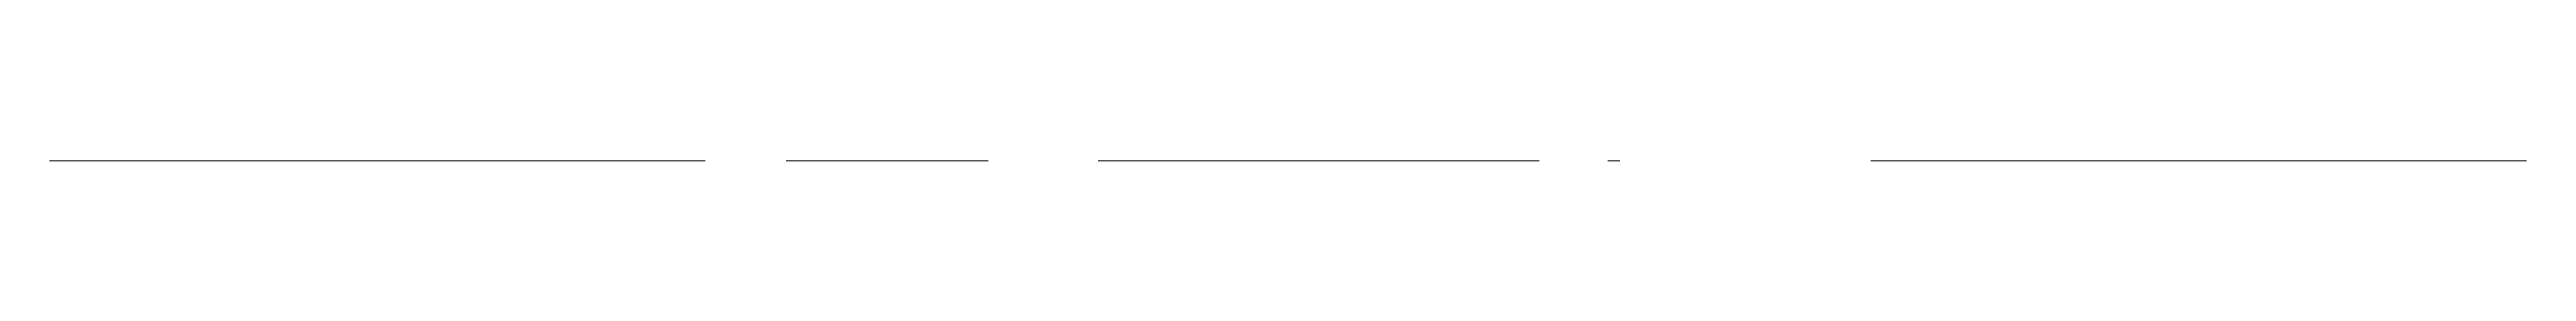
# Model space of a CAD drawing. Header units: inches. Extents: x -508 to -272, y -4 to 4.
import ezdxf

# ---------------------------------------------------------------- set-up
doc = ezdxf.new("R2010")
doc.units = ezdxf.units.IN
doc.header["$MEASUREMENT"] = 0
doc.linetypes.add('HIDDEN2', pattern=[0.1875, 0.125, -0.0625])
doc.styles.get("Standard").update_dxf_attribs({"font": 'MAIAN.TTF'})
doc.dimstyles.new('STANDARD$0', dxfattribs={"dimtxt": 0.5, "dimasz": 0.18, "dimexe": 0.18, "dimexo": 0.18, "dimgap": 0.09, "dimtad": 0, "dimdec": 6, "dimzin": 0, "dimdsep": 46, "dimlunit": 5, "dimtxsty": 'Standard', "dimcen": 0.09, "dimclrd": 1, "dimclre": 1, "dimclrt": 1, "dimadec": 0, "dimazin": 0, "dimtfac": 1, "dimtdec": 6, "dimtofl": 0, "dimtmove": 0, "dimatfit": 3, "dimfxl": 0, "dimtolj": 1, "dimtzin": 0, "dimarcsym": 0})

# ---------------------------------------------------------------- blocks, each defined once
blk = doc.blocks.new('A$C5E8210EB')
at = {"color": 155, "linetype": 'ByBlock', "lineweight": 0}
for p, q in [((6.5, 0.89), (0, 0.89)), ((0.05, 0.05), (0.05, 0.84)), ((0.05, 0.84), (0.72, 0.84)), ((0.05, 0.05), (0.72, 0.05)), ((0.72, 0.05), (0.72, 0.84)), ((0.77, 0.84), (5.73, 0.84)), ((0.77, 0.05), (5.73, 0.05)), ((5.78, 0.05), (5.78, 0.84)), ((6.45, 0.84), (5.78, 0.84)), ((6.45, 0.05), (5.78, 0.05)), ((6.45, 0.05), (6.45, 0.84)), ((0, 0), (6.5, 0))]:
    blk.add_line(p, q, dxfattribs=at)
at = {"color": 155, "lineweight": 9}
for p, q in [((0, 0.89), (0, 0)), ((0.77, 0.05), (0.77, 0.84)), ((5.73, 0.05), (5.73, 0.84)), ((6.5, 0.89), (6.5, 0))]:
    blk.add_line(p, q, dxfattribs=at)
at = {"color": 155, "linetype": 'ByBlock', "lineweight": 0}
for points in [[(0.71, 0.06), (0.06, 0.06), (0.06, 0.83), (0.71, 0.83)], [(0.06, 0.06), (0.71, 0.06), (0.71, 0.83), (0.06, 0.83)], [(5.79, 0.06), (6.44, 0.06), (6.44, 0.83), (5.79, 0.83)], [(6.44, 0.06), (5.79, 0.06), (5.79, 0.83), (6.44, 0.83)]]:
    blk.add_lwpolyline(points, close=True, dxfattribs=at)
blk = doc.blocks.new('A$C15A655D4')
at = {"lineweight": 9}
h = blk.add_hatch(color=177, dxfattribs=at)
h.set_gradient(color1=(89, 166, 91), one_color=1, tint=1, name='SPHERICAL')
h.paths.add_polyline_path([(0.83, 0.78, -1), (0.83, 0.53, -1)])
h.paths.add_polyline_path([(0.73, 0.58), (0.73, 0.74), (0.97, 0.74), (0.97, 0.58)], flags=9)
h = blk.add_hatch(color=177, dxfattribs=at)
h.set_gradient(color1=(89, 166, 91), one_color=1, tint=1, name='SPHERICAL')
h.paths.add_polyline_path([(3.4, 0.78, 1), (3.4, 0.53, 1)])
h.paths.add_polyline_path([(3.51, 0.58), (3.51, 0.74), (3.27, 0.74), (3.27, 0.58)], flags=9)
at = {"color": 177, "lineweight": 9}
for p, q in [((0.83, 0.87), (0.83, 0.78)), ((0.83, 0.45), (0.83, 0.53)), ((0.96, 0.66), (3.27, 0.66)), ((3.4, 0.87), (3.4, 0.78)), ((3.4, 0.45), (3.4, 0.53))]:
    blk.add_line(p, q, dxfattribs=at)
for centre in [(0.83, 0.66), (3.4, 0.66)]:
    blk.add_circle(centre, 0.124, dxfattribs=at)
for centre, start, end in [((-0.41, 4.03), 276.8836, 291.4435), ((-0.41, -2.71), 68.5565, 83.1164), ((4.64, 4.03), 248.5565, 263.1164), ((4.64, -2.71), 96.8836, 111.4435)]:
    blk.add_arc(centre, 3.4, start, end, dxfattribs=at)
at = {"color": 252, "lineweight": 13, "insert": (1.36, 0.44), "char_height": 0.3, "width": 95.309, "attachment_point": 1}
blk.add_mtext('GRAIN', dxfattribs=at)
blk = doc.blocks.new('*D3')
at = {"color": 157, "lineweight": -2, "transparency": 16777216}
for p, q in [((1323.76, 584.64), (1346.87, 584.64)), ((1346.69, 584.12), (1346.69, 548.16)), ((1344.51, 547.64), (1346.87, 547.64))]:
    blk.add_line(p, q, dxfattribs=at)
at = {"color": 157, "lineweight": 9, "transparency": 16777216}
for points in [[(1346.61, 584.12), (1346.78, 584.12), (1346.69, 584.64)], [(1346.61, 548.16), (1346.78, 548.16), (1346.69, 547.64)]]:
    blk.add_solid(points, dxfattribs=at)
at = {"layer": 'Defpoints', "color": 0, "lineweight": 9, "transparency": 16777216}
for p in [(1323.58, 584.64), (1344.33, 547.64), (1346.69, 547.64)]:
    blk.add_point(p, dxfattribs=at)
at = {"color": 157, "lineweight": 9, "transparency": 16777216, "insert": (1347.84, 566.14), "char_height": 1, "attachment_point": 5, "rotation": 90}
blk.add_mtext('\\A1;37" [940mm]', dxfattribs=at)
blk = doc.blocks.new('A$C3ADB7AE7')
at = {"color": 7, "lineweight": 9}
for p, q in [((7.000185, 50.52114), (7.000185, 19.2499952)), ((7.250185, 50.52114), (7.250185, 19.2499952)), ((9.000185, 49.52114), (7.2930782, 51.2282468)), ((11.9493633, 51.52114), (8.000185, 51.52114)), ((11.9493633, 51.27114), (8.000185, 51.27114)), ((8.687685, 49.83364), (8.687685, 20.6874952)), ((11.9493633, 49.83364), (8.687685, 49.83364)), ((44.0510067, 51.52114), (48.000185, 51.52114)), ((44.0510067, 51.27114), (48.000185, 51.27114)), ((44.0510067, 49.83364), (47.312685, 49.83364)), ((47.000185, 49.52114), (48.7072918, 51.2282468)), ((47.312685, 49.83364), (47.312685, 20.6874952)), ((48.750185, 50.52114), (48.750185, 19.2499952)), ((49.000185, 50.52114), (49.000185, 19.2499952)), ((9.000185, 49.52114), (9.000185, 20.9999952)), ((11.9493633, 49.52114), (9.000185, 49.52114)), ((44.0510067, 49.52114), (47.000185, 49.52114)), ((47.000185, 49.52114), (47.000185, 20.9999952)), ((9.000185, 20.9999952), (7.0734083, 19.0732185)), ((28.000185, 19.2499952), (7.250185, 19.2499952)), ((28.000185, 18.9999952), (7.250185, 18.9999952)), ((28.000185, 20.6874952), (8.687685, 20.6874952)), ((28.000185, 20.9999952), (9.000185, 20.9999952)), ((28.000185, 20.9999952), (47.000185, 20.9999952)), ((28.000185, 20.6874952), (47.312685, 20.6874952)), ((28.000185, 19.2499952), (48.750185, 19.2499952)), ((28.000185, 18.9999952), (48.750185, 18.9999952)), ((47.000185, 20.9999952), (48.9269617, 19.0732185))]:
    blk.add_line(p, q, dxfattribs=at)
at = {"color": 155, "lineweight": 9}
for p, q in [((9.750185, 48.77114), (9.000185, 49.52114)), ((9.750185, 48.77114), (9.750185, 21.7499952)), ((11.9493633, 48.77114), (9.750185, 48.77114)), ((44.0510067, 48.77114), (46.250185, 48.77114)), ((46.250185, 48.77114), (47.000185, 49.52114)), ((46.250185, 48.77114), (46.250185, 21.7499952)), ((17.4396938, 37.3921916), (25.4467278, 45.3992256)), ((18.0841528, 34.7583353), (29.3536672, 46.0278496)), ((19.9839347, 29.309412), (35.9232542, 45.2487315)), ((20.9157442, 32.445586), (32.1852585, 43.7151003)), ((22.7565229, 30.3032193), (34.0260372, 41.5727336)), ((25.0121414, 27.243681), (36.2816558, 38.5131953)), ((30.0339664, 28.5582928), (38.3702336, 36.8945601)), ((9.000185, 20.9999952), (9.750185, 21.7499952)), ((28.000185, 21.7499952), (9.750185, 21.7499952)), ((28.000185, 21.7499952), (46.250185, 21.7499952)), ((47.000185, 20.9999952), (46.250185, 21.7499952))]:
    blk.add_line(p, q, dxfattribs=at)
at = {"color": 7, "lineweight": 9}
for centre, radius, start, end in [((28.000185, 27.9999952), 28, 90, 121.182681685), ((28.000185, 27.9999952), 27.75, 90, 121.182681685), ((28.000185, 27.9999952), 26.3125, 90, 121.182681685), ((28.000185, 27.9999952), 28, 58.817318315, 90), ((28.000185, 27.9999952), 27.75, 58.817318315, 90), ((28.000185, 27.9999952), 26.3125, 58.817318315, 90), ((11.9493633, 54.52114), 3, 270, 301.182681685), ((28.000185, 27.9999952), 26, 90, 121.182681685), ((28.000185, 27.9999952), 26, 58.817318315, 90), ((44.0510067, 54.52114), 3, 238.817318315, 270), ((8.000185, 50.52114), 1, 90, 180), ((8.000185, 50.52114), 0.75, 90, 180), ((11.9493633, 54.52114), 3.25, 270, 301.182681685), ((11.9493633, 54.52114), 4.6875, 270, 301.182681685), ((11.9493633, 54.52114), 5, 270, 301.182681685), ((44.0510067, 54.52114), 5, 238.817318315, 270), ((44.0510067, 54.52114), 4.6875, 238.817318315, 270), ((44.0510067, 54.52114), 3.25, 238.817318315, 270), ((48.000185, 50.52114), 1, 0, 90), ((48.000185, 50.52114), 0.75, 0, 90), ((7.250185, 19.2499952), 0.25, 180, 270), ((48.750185, 19.2499952), 0.25, 270, 0)]:
    blk.add_arc(centre, radius, start, end, dxfattribs=at)
at = {"color": 155, "lineweight": 9}
for centre, radius, start, end in [((28.000185, 27.9999952), 25.25, 90, 121.182681685), ((28.000185, 27.9999952), 25.25, 58.817318315, 90), ((11.9493633, 54.52114), 5.75, 270, 301.182681685), ((44.0510067, 54.52114), 5.75, 238.817318315, 270)]:
    blk.add_arc(centre, radius, start, end, dxfattribs=at)
at = {"color": 7, "lineweight": 9}
dim = blk.add_linear_dim(base=(51.1175226, 18.9999952), p1=(28.000185, 55.9999952), p2=(48.750185, 18.9999952), angle=90, dimstyle='STANDARD$0', override={"dimtxt": 1, "dimasz": 0.52, "dimgap": 0.5, "dimtad": 2, "dimpost": '"', "dimclrd": 157, "dimclre": 157, "dimclrt": 157, "dimtmove": 2, "dimfxl": 1.25, "dimfrac": 2}, dxfattribs=at)
dim.commit()
dim.dimension.update_dxf_attribs({"geometry": '*D3', "text_midpoint": (52.2674876, 37.4999952), "insert": (-1295.5748612, -528.6445914)})

msp = doc.modelspace()

# ---------------------------------------------------------------- hatches: boundary and pattern name
at = {"lineweight": 9, "extrusion": (0, -1, 0)}
h = msp.add_hatch(dxfattribs=at)
h.set_pattern_fill('ANSI31', color=119, scale=2)
h.set_pattern_definition([(45, (-818.03914, 40.84824), (-0.1767767, 0.1767767), [])])
h.paths.add_polyline_path([(-437.15, 161.51), (-437.9, 161.51), (-437.9, 159.51), (-437.15, 159.51)])
h = msp.add_hatch(dxfattribs=at)
h.set_pattern_fill('ANSI31', color=119, scale=2)
h.set_pattern_definition([(45, (-816.16414, 40.84824), (-0.1767767, 0.1767767), [])])
h.paths.add_polyline_path([(-435.28, 161.51), (-436.03, 161.51), (-436.03, 159.51), (-435.28, 159.51)])
h = msp.add_hatch(dxfattribs=at)
h.set_pattern_fill('ANSI31', color=119, scale=2)
h.set_pattern_definition([(45, (-830.00863, 40.84824), (-0.1767767, 0.1767767), [])])
h.paths.add_polyline_path([(-418.9, 161.51), (-418.9, 159.51), (-419.65, 159.51), (-419.65, 161.51)])

# ---------------------------------------------------------------- linework, layer by layer
at = {"color": 7, "lineweight": 9, "extrusion": (0, -1, 0)}
for p, q in [((-508.28, 0, 161.2), (-508.28, 0, 161.45)), ((-508.21, 0, 201.83), (-508.21, 0, 217.8)), ((-508.21, 0, 161.51), (-477.06, 0, 161.51)), ((-508.21, 0, 161.13), (-477.06, 0, 161.13)), ((-508.21, 0, 192.2), (-508.21, 0, 192.45)), ((-477.06, 0, 217.83), (-508.18, 0, 217.83)), ((-477.06, 0, 192.13), (-508.15, 0, 192.13)), ((-477.06, 0, 192.51), (-508.15, 0, 192.51)), ((-508.06, 0, 201.83), (-508.06, 0, 217.83)), ((-508.06, 0, 193.45), (-508.06, 0, 192.51)), ((-508.06, 0, 192.13), (-508.06, 0, 161.51)), ((-508.06, 0, 161.13), (-508.06, 0, 155.57)), ((-477.06, 0, 193.51), (-508, 0, 193.51)), ((-506.87, 0, 155.51), (-508, 0, 155.51)), ((-504.76, 0, 200.71), (-506.93, 0, 200.71)), ((-504.76, 0, 200.55), (-506.93, 0, 200.55)), ((-506.06, 0, 159.26), (-506.81, 0, 155.57)), ((-506.18, 0, 200.71), (-506.18, 0, 200.71)), ((-506.06, 0, 192.13), (-506.06, 0, 161.51)), ((-506.06, 0, 159.51), (-477.06, 0, 159.51)), ((-506.06, 0, 159.51), (-506.06, 0, 159.26)), ((-506.06, 0, 159.51), (-506.06, 0, 161.13)), ((-477.12, 0, 192.01), (-505.93, 0, 192.01)), ((-505.93, 0, 192.01), (-505.93, 0, 181.97)), ((-505.93, 0, 181.84), (-505.93, 0, 171.8)), ((-505.93, 0, 171.68), (-505.93, 0, 161.63)), ((-505.93, 0, 161.63), (-477.12, 0, 161.63)), ((-505.93, 0, 171.68), (-477.12, 0, 171.68)), ((-505.93, 0, 171.8), (-477.12, 0, 171.8)), ((-505.93, 0, 181.84), (-477.12, 0, 181.84)), ((-505.93, 0, 181.97), (-477.12, 0, 181.97)), ((-505.62, 0, 192.01), (-505.62, 0, 181.97)), ((-505.62, 0, 181.84), (-505.62, 0, 171.8)), ((-505.62, 0, 171.68), (-505.62, 0, 161.63)), ((-497.9, 0, 192.01), (-497.9, 0, 181.97)), ((-497.9, 0, 181.84), (-497.9, 0, 171.8)), ((-497.9, 0, 171.68), (-497.9, 0, 161.63)), ((-495.78, 0, 192.01), (-495.78, 0, 181.97)), ((-495.78, 0, 181.84), (-495.78, 0, 171.8)), ((-495.78, 0, 171.68), (-495.78, 0, 161.63)), ((-487.28, 0, 192.01), (-487.28, 0, 181.97)), ((-487.28, 0, 181.84), (-487.28, 0, 171.8)), ((-487.28, 0, 171.68), (-487.28, 0, 161.63)), ((-485.15, 0, 192.01), (-485.15, 0, 181.97)), ((-485.15, 0, 181.84), (-485.15, 0, 171.8)), ((-485.15, 0, 171.68), (-485.15, 0, 161.63)), ((-483.24, 0, 153.04), (-470.72, 0, 153.04)), ((-478.3, 0, 200.71), (-477.06, 0, 200.71)), ((-478.3, 0, 200.55), (-477.06, 0, 200.55)), ((-477.43, 0, 192.01), (-477.43, 0, 181.97)), ((-477.43, 0, 181.84), (-477.43, 0, 171.8)), ((-477.43, 0, 171.68), (-477.43, 0, 161.63)), ((-477.12, 0, 192.01), (-477.12, 0, 181.97)), ((-477.12, 0, 181.84), (-477.12, 0, 171.8)), ((-477.12, 0, 171.68), (-477.12, 0, 161.63)), ((-477.06, 0, 217.83), (-445.93, 0, 217.83)), ((-475.82, 0, 200.71), (-477.06, 0, 200.71)), ((-475.82, 0, 200.55), (-477.06, 0, 200.55)), ((-477.06, 0, 193.51), (-446.12, 0, 193.51)), ((-477.06, 0, 192.13), (-445.96, 0, 192.13)), ((-477.06, 0, 192.51), (-445.96, 0, 192.51)), ((-445.9, 0, 161.51), (-477.06, 0, 161.51)), ((-448.06, 0, 159.51), (-477.06, 0, 159.51)), ((-445.9, 0, 161.13), (-477.06, 0, 161.13)), ((-477, 0, 192.01), (-448.18, 0, 192.01)), ((-448.18, 0, 161.63), (-477, 0, 161.63)), ((-477, 0, 192.01), (-477, 0, 181.97)), ((-477, 0, 181.84), (-477, 0, 171.8)), ((-477, 0, 171.68), (-477, 0, 161.63)), ((-448.18, 0, 171.68), (-477, 0, 171.68)), ((-448.18, 0, 171.8), (-477, 0, 171.8)), ((-448.18, 0, 181.84), (-477, 0, 181.84)), ((-448.18, 0, 181.97), (-477, 0, 181.97)), ((-476.68, 0, 192.01), (-476.68, 0, 181.97)), ((-476.68, 0, 181.84), (-476.68, 0, 171.8)), ((-476.68, 0, 171.68), (-476.68, 0, 161.63)), ((-468.96, 0, 192.01), (-468.96, 0, 181.97)), ((-468.96, 0, 181.84), (-468.96, 0, 171.8)), ((-468.96, 0, 171.68), (-468.96, 0, 161.63)), ((-466.84, 0, 192.01), (-466.84, 0, 181.97)), ((-466.84, 0, 181.84), (-466.84, 0, 171.8)), ((-466.84, 0, 171.68), (-466.84, 0, 161.63)), ((-458.34, 0, 192.01), (-458.34, 0, 181.97)), ((-458.34, 0, 181.84), (-458.34, 0, 171.8)), ((-458.34, 0, 171.68), (-458.34, 0, 161.63)), ((-456.21, 0, 192.01), (-456.21, 0, 181.97)), ((-456.21, 0, 181.84), (-456.21, 0, 171.8)), ((-456.21, 0, 171.68), (-456.21, 0, 161.63)), ((-449.36, 0, 200.71), (-447.18, 0, 200.71)), ((-449.36, 0, 200.55), (-447.18, 0, 200.55)), ((-448.5, 0, 192.01), (-448.5, 0, 181.97)), ((-448.5, 0, 181.84), (-448.5, 0, 171.8)), ((-448.5, 0, 171.68), (-448.5, 0, 161.63)), ((-448.18, 0, 192.01), (-448.18, 0, 181.97)), ((-448.18, 0, 181.84), (-448.18, 0, 171.8)), ((-448.18, 0, 171.68), (-448.18, 0, 161.63)), ((-448.06, 0, 192.13), (-448.06, 0, 161.51)), ((-448.06, 0, 159.51), (-448.06, 0, 159.26)), ((-448.06, 0, 159.26), (-447.31, 0, 155.57)), ((-448.06, 0, 159.51), (-448.06, 0, 161.13)), ((-447.93, 0, 200.71), (-447.93, 0, 200.71)), ((-447.25, 0, 155.51), (-446.12, 0, 155.51)), ((-446.06, 0, 201.83), (-446.06, 0, 217.83)), ((-446.06, 0, 193.45), (-446.06, 0, 192.51)), ((-446.06, 0, 192.13), (-446.06, 0, 161.51)), ((-446.06, 0, 161.13), (-446.06, 0, 155.57)), ((-445.9, 0, 201.83), (-445.9, 0, 217.8)), ((-445.9, 0, 192.2), (-445.9, 0, 192.45)), ((-445.84, 0, 161.2), (-445.84, 0, 161.45)), ((-438.12, 0, 161.2), (-438.12, 0, 161.45)), ((-438.06, 0, 161.51), (-418.9, 0, 161.51)), ((-438.06, 0, 161.13), (-418.9, 0, 161.13)), ((-438.06, 0, 192.2), (-438.06, 0, 192.45)), ((-418.9, 0, 192.13), (-438, 0, 192.13)), ((-418.9, 0, 192.51), (-438, 0, 192.51)), ((-437.9, 0, 192.01), (-437.9, 0, 181.97)), ((-437.9, 0, 192.01), (-436.03, 0, 192.01)), ((-437.9, 0, 161.13), (-437.9, 0, 159.51)), ((-437.9, 0, 159.51), (-436.03, 0, 159.51)), ((-436.03, 0, 181.97), (-437.9, 0, 181.97)), ((-437.9, 0, 193.45), (-437.9, 0, 192.51)), ((-437.9, 0, 181.84), (-437.9, 0, 171.8)), ((-437.9, 0, 181.84), (-436.03, 0, 181.84)), ((-436.03, 0, 171.8), (-437.9, 0, 171.8)), ((-437.9, 0, 171.68), (-437.9, 0, 161.63)), ((-437.9, 0, 171.68), (-436.03, 0, 171.68)), ((-436.03, 0, 161.63), (-437.9, 0, 161.63)), ((-418.9, 0, 193.51), (-437.84, 0, 193.51)), ((-437.59, 0, 192.01), (-437.59, 0, 181.97)), ((-437.59, 0, 181.84), (-437.59, 0, 171.8)), ((-437.59, 0, 171.68), (-437.59, 0, 161.63)), ((-437.32, 0, 192.01), (-437.32, 0, 181.97)), ((-437.32, 0, 181.84), (-437.32, 0, 171.8)), ((-437.32, 0, 171.68), (-437.32, 0, 161.63)), ((-437.02, 0, 192.01), (-437.02, 0, 181.97)), ((-437.02, 0, 181.84), (-437.02, 0, 171.8)), ((-437.02, 0, 171.68), (-437.02, 0, 161.63)), ((-436.25, 0, 161.2), (-436.25, 0, 161.45)), ((-436.18, 0, 192.2), (-436.18, 0, 192.45)), ((-436.03, 0, 192.13), (-436.03, 0, 161.51)), ((-436.03, 0, 161.13), (-436.03, 0, 155.57)), ((-436.03, 0, 193.45), (-436.03, 0, 192.51)), ((-434.84, 0, 155.51), (-435.97, 0, 155.51)), ((-434.78, 0, 192.13), (-434.78, 0, 161.51)), ((-434.03, 0, 159.01), (-434.78, 0, 155.57)), ((-434.03, 0, 159.51), (-434.03, 0, 159.01)), ((-434.03, 0, 159.51), (-420.9, 0, 159.51)), ((-434.03, 0, 159.51), (-434.03, 0, 161.13)), ((-432.65, 0, 159.51), (-432.65, 0, 155.95)), ((-432.59, 0, 155.88), (-431.22, 0, 155.88)), ((-431.15, 0, 155.95), (-431.15, 0, 159.51)), ((-420.9, 0, 159.01), (-420.22, 0, 155.57)), ((-420.9, 0, 159.01), (-420.9, 0, 161.13)), ((-420.15, 0, 155.51), (-418.97, 0, 155.51)), ((-418.9, 0, 193.51), (-418.9, 0, 161.13)), ((-418.9, 0, 161.13), (-418.9, 0, 155.57)), ((-408.41, 0, 187.03), (-408.41, 0, 155.76)), ((-406.41, 0, 157.51), (-408.33, 0, 155.58)), ((-408.16, 0, 187.03), (-408.16, 0, 155.76)), ((-387.41, 0, 155.51), (-408.16, 0, 155.51)), ((-387.41, 0, 155.76), (-408.16, 0, 155.76)), ((-406.41, 0, 186.03), (-408.12, 0, 187.74)), ((-403.46, 0, 188.03), (-407.41, 0, 188.03)), ((-403.46, 0, 187.78), (-407.41, 0, 187.78)), ((-406.72, 0, 186.34), (-406.72, 0, 157.2)), ((-403.46, 0, 186.34), (-406.72, 0, 186.34)), ((-387.41, 0, 157.2), (-406.72, 0, 157.2)), ((-406.41, 0, 186.03), (-406.41, 0, 157.51)), ((-403.46, 0, 186.03), (-406.41, 0, 186.03)), ((-387.41, 0, 157.51), (-406.41, 0, 157.51)), ((-393.97, 0, 152.94), (-380.31, 0, 152.94)), ((-387.41, 0, 155.51), (-366.66, 0, 155.51)), ((-387.41, 0, 155.76), (-366.66, 0, 155.76)), ((-387.41, 0, 157.51), (-368.41, 0, 157.51)), ((-387.41, 0, 157.2), (-368.1, 0, 157.2)), ((-371.36, 0, 188.03), (-367.41, 0, 188.03)), ((-371.36, 0, 186.03), (-368.41, 0, 186.03)), ((-371.36, 0, 187.78), (-367.41, 0, 187.78)), ((-371.36, 0, 186.34), (-368.1, 0, 186.34)), ((-368.41, 0, 186.03), (-368.41, 0, 157.51)), ((-368.41, 0, 157.51), (-366.48, 0, 155.58)), ((-368.41, 0, 186.03), (-366.7, 0, 187.74)), ((-368.1, 0, 186.34), (-368.1, 0, 157.2)), ((-366.66, 0, 187.03), (-366.66, 0, 155.76)), ((-366.41, 0, 187.03), (-366.41, 0, 155.76)), ((-359.86, 0, 192.51), (-358.98, 0, 192.51)), ((-359.86, 0, 155.76), (-359.86, 0, 192.26)), ((-359.86, 0, 192.26), (-359.86, 0, 192.51)), ((-359.86, 0, 155.51), (-358.98, 0, 155.51)), ((-359.86, 0, 155.76), (-359.86, 0, 155.51)), ((-358.73, 0, 155.76), (-358.73, 0, 192.26)), ((-334.83, 0, 161.2), (-334.83, 0, 161.45)), ((-334.76, 0, 161.51), (-303.61, 0, 161.51)), ((-334.76, 0, 161.13), (-303.61, 0, 161.13)), ((-334.76, 0, 192.2), (-334.76, 0, 192.38)), ((-303.61, 0, 192.13), (-334.7, 0, 192.13)), ((-303.61, 0, 192.45), (-334.7, 0, 192.45)), ((-334.61, 0, 193.45), (-334.61, 0, 192.45)), ((-334.61, 0, 192.13), (-334.61, 0, 161.51)), ((-334.61, 0, 161.13), (-334.61, 0, 155.57)), ((-303.61, 0, 193.51), (-334.55, 0, 193.51)), ((-333.42, 0, 155.51), (-334.55, 0, 155.51)), ((-332.61, 0, 159.26), (-333.36, 0, 155.57)), ((-332.61, 0, 192.13), (-332.61, 0, 161.51)), ((-332.61, 0, 159.51), (-303.61, 0, 159.51)), ((-332.61, 0, 159.51), (-332.61, 0, 159.26)), ((-332.61, 0, 159.51), (-332.61, 0, 161.13)), ((-303.67, 0, 192.01), (-332.48, 0, 192.01)), ((-332.48, 0, 192.01), (-332.48, 0, 181.97)), ((-332.48, 0, 181.84), (-332.48, 0, 171.8)), ((-332.48, 0, 171.68), (-332.48, 0, 161.63)), ((-332.48, 0, 161.63), (-303.67, 0, 161.63)), ((-332.48, 0, 171.68), (-303.67, 0, 171.68)), ((-332.48, 0, 171.8), (-303.67, 0, 171.8)), ((-332.48, 0, 181.84), (-303.67, 0, 181.84)), ((-332.48, 0, 181.97), (-303.67, 0, 181.97)), ((-332.17, 0, 192.01), (-332.17, 0, 181.97)), ((-332.17, 0, 181.84), (-332.17, 0, 171.8)), ((-332.17, 0, 171.68), (-332.17, 0, 161.63)), ((-324.45, 0, 192.01), (-324.45, 0, 181.97)), ((-324.45, 0, 181.84), (-324.45, 0, 171.8)), ((-324.45, 0, 171.68), (-324.45, 0, 161.63)), ((-322.33, 0, 192.01), (-322.33, 0, 181.97)), ((-322.33, 0, 181.84), (-322.33, 0, 171.8)), ((-322.33, 0, 171.68), (-322.33, 0, 161.63)), ((-318.57, 0, 200.37), (-307.65, 0, 200.37)), ((-313.83, 0, 192.01), (-313.83, 0, 181.97)), ((-313.83, 0, 181.84), (-313.83, 0, 171.8)), ((-313.83, 0, 171.68), (-313.83, 0, 161.63)), ((-311.7, 0, 192.01), (-311.7, 0, 181.97)), ((-311.7, 0, 181.84), (-311.7, 0, 171.8)), ((-311.7, 0, 171.68), (-311.7, 0, 161.63)), ((-309.77, 0, 153.04), (-297.24, 0, 153.04)), ((-303.98, 0, 192.01), (-303.98, 0, 181.97)), ((-303.98, 0, 181.84), (-303.98, 0, 171.8)), ((-303.98, 0, 171.68), (-303.98, 0, 161.63)), ((-303.67, 0, 192.01), (-303.67, 0, 181.97)), ((-303.67, 0, 181.84), (-303.67, 0, 171.8)), ((-303.67, 0, 171.68), (-303.67, 0, 161.63)), ((-303.61, 0, 193.51), (-272.67, 0, 193.51)), ((-303.61, 0, 192.13), (-272.51, 0, 192.13)), ((-303.61, 0, 192.45), (-272.51, 0, 192.45)), ((-272.45, 0, 161.51), (-303.61, 0, 161.51)), ((-274.61, 0, 159.51), (-303.61, 0, 159.51)), ((-272.45, 0, 161.13), (-303.61, 0, 161.13)), ((-303.55, 0, 192.01), (-274.73, 0, 192.01)), ((-274.73, 0, 161.63), (-303.55, 0, 161.63)), ((-303.55, 0, 192.01), (-303.55, 0, 181.97)), ((-303.55, 0, 181.84), (-303.55, 0, 171.8)), ((-303.55, 0, 171.68), (-303.55, 0, 161.63)), ((-274.73, 0, 171.68), (-303.55, 0, 171.68)), ((-274.73, 0, 171.8), (-303.55, 0, 171.8)), ((-274.73, 0, 181.84), (-303.55, 0, 181.84)), ((-274.73, 0, 181.97), (-303.55, 0, 181.97)), ((-303.23, 0, 192.01), (-303.23, 0, 181.97)), ((-303.23, 0, 181.84), (-303.23, 0, 171.8)), ((-303.23, 0, 171.68), (-303.23, 0, 161.63)), ((-295.51, 0, 192.01), (-295.51, 0, 181.97)), ((-295.51, 0, 181.84), (-295.51, 0, 171.8)), ((-295.51, 0, 171.68), (-295.51, 0, 161.63)), ((-293.39, 0, 192.01), (-293.39, 0, 181.97)), ((-293.39, 0, 181.84), (-293.39, 0, 171.8)), ((-293.39, 0, 171.68), (-293.39, 0, 161.63)), ((-284.89, 0, 192.01), (-284.89, 0, 181.97)), ((-284.89, 0, 181.84), (-284.89, 0, 171.8)), ((-284.89, 0, 171.68), (-284.89, 0, 161.63)), ((-282.76, 0, 192.01), (-282.76, 0, 181.97)), ((-282.76, 0, 181.84), (-282.76, 0, 171.8)), ((-282.76, 0, 171.68), (-282.76, 0, 161.63)), ((-275.05, 0, 192.01), (-275.05, 0, 181.97)), ((-275.05, 0, 181.84), (-275.05, 0, 171.8)), ((-275.05, 0, 171.68), (-275.05, 0, 161.63)), ((-274.73, 0, 192.01), (-274.73, 0, 181.97)), ((-274.73, 0, 181.84), (-274.73, 0, 171.8)), ((-274.73, 0, 171.68), (-274.73, 0, 161.63)), ((-274.61, 0, 192.13), (-274.61, 0, 161.51)), ((-274.61, 0, 159.51), (-274.61, 0, 159.26)), ((-274.61, 0, 159.26), (-273.86, 0, 155.57)), ((-274.61, 0, 159.51), (-274.61, 0, 161.13)), ((-273.8, 0, 155.51), (-272.67, 0, 155.51)), ((-272.61, 0, 193.45), (-272.61, 0, 192.45)), ((-272.61, 0, 192.13), (-272.61, 0, 161.51)), ((-272.61, 0, 161.13), (-272.61, 0, 155.57)), ((-272.45, 0, 192.2), (-272.45, 0, 192.38)), ((-272.39, 0, 161.2), (-272.39, 0, 161.45))]:
    msp.add_line(p, q, dxfattribs=at)
at = {"color": 155, "linetype": 'HIDDEN2', "lineweight": 9, "extrusion": (0, -1, 0)}
for p, q in [((-506.06, 0, 202.71), (-508.06, 0, 202.71)), ((-506.06, 0, 202.71), (-506.06, 0, 200.83)), ((-448.06, 0, 202.71), (-446.06, 0, 202.71)), ((-448.06, 0, 202.71), (-448.06, 0, 200.83))]:
    msp.add_line(p, q, dxfattribs=at)
at = {"color": 119, "linetype": 'HIDDEN2', "lineweight": 9, "extrusion": (0, -1, 0)}
for p, q in [((-506.06, 0, 201.96), (-508.06, 0, 201.96)), ((-507.43, 0, 217.71), (-477.06, 0, 217.71)), ((-507.43, 0, 216.96), (-506.31, 0, 216.96)), ((-507.43, 0, 217.83), (-507.43, 0, 202.71)), ((-507.43, 0, 216.96), (-506.31, 0, 217.71)), ((-507.43, 0, 217.71), (-506.31, 0, 216.96)), ((-506.31, 0, 217.71), (-506.31, 0, 216.96)), ((-505.93, 0, 200.86), (-505.93, 0, 201.58)), ((-504.76, 0, 201.58), (-505.93, 0, 201.58)), ((-505.06, 0, 215.58), (-478, 0, 215.58)), ((-505.06, 0, 215.58), (-505.06, 0, 201.58)), ((-504.68, 0, 215.21), (-478.37, 0, 215.21)), ((-504.68, 0, 215.21), (-504.68, 0, 201.58)), ((-478.37, 0, 215.21), (-478.37, 0, 201.58)), ((-478.3, 0, 201.58), (-477.12, 0, 201.58)), ((-478, 0, 215.58), (-478, 0, 201.58)), ((-477.43, 0, 203.08), (-477.43, 0, 201.58)), ((-477.43, 0, 203.08), (-477.06, 0, 203.08)), ((-477.43, 0, 203.08), (-477.06, 0, 202.33)), ((-477.06, 0, 202.33), (-477.43, 0, 201.58)), ((-477.12, 0, 200.86), (-477.12, 0, 201.58)), ((-446.68, 0, 217.71), (-477.06, 0, 217.71)), ((-476.68, 0, 203.08), (-477.06, 0, 203.08)), ((-476.68, 0, 203.08), (-477.06, 0, 202.33)), ((-477.06, 0, 202.33), (-476.68, 0, 201.58)), ((-477, 0, 200.86), (-477, 0, 201.58)), ((-475.82, 0, 201.58), (-477, 0, 201.58)), ((-476.68, 0, 203.08), (-476.68, 0, 201.58)), ((-449.06, 0, 215.58), (-476.12, 0, 215.58)), ((-476.12, 0, 215.58), (-476.12, 0, 201.58)), ((-449.43, 0, 215.21), (-475.75, 0, 215.21)), ((-475.75, 0, 215.21), (-475.75, 0, 201.58)), ((-449.43, 0, 215.21), (-449.43, 0, 201.58)), ((-449.36, 0, 201.58), (-448.18, 0, 201.58)), ((-449.06, 0, 215.58), (-449.06, 0, 201.58)), ((-448.18, 0, 200.86), (-448.18, 0, 201.58)), ((-448.06, 0, 201.96), (-446.06, 0, 201.96)), ((-446.68, 0, 216.96), (-447.81, 0, 216.96)), ((-447.81, 0, 217.71), (-447.81, 0, 216.96)), ((-446.68, 0, 216.96), (-447.81, 0, 217.71)), ((-446.68, 0, 217.71), (-447.81, 0, 216.96)), ((-446.68, 0, 217.83), (-446.68, 0, 202.71)), ((-437.15, 0, 161.51), (-437.15, 0, 159.51)), ((-437.03, 0, 192.01), (-437.03, 0, 181.97)), ((-437.03, 0, 181.84), (-437.03, 0, 171.8)), ((-437.03, 0, 171.68), (-437.03, 0, 161.63)), ((-436.03, 0, 159.51), (-435.28, 0, 159.51)), ((-436.03, 0, 192.01), (-435.15, 0, 192.01)), ((-436.03, 0, 181.97), (-435.15, 0, 181.97)), ((-436.03, 0, 181.84), (-435.15, 0, 181.84)), ((-436.03, 0, 171.8), (-435.15, 0, 171.8)), ((-436.03, 0, 171.68), (-435.15, 0, 171.68)), ((-436.03, 0, 161.63), (-435.15, 0, 161.63)), ((-435.28, 0, 161.51), (-435.28, 0, 159.51)), ((-435.15, 0, 192.01), (-435.15, 0, 181.97)), ((-421.15, 0, 182.22), (-435.15, 0, 182.22)), ((-421.15, 0, 190.72), (-435.15, 0, 190.72)), ((-435.15, 0, 181.84), (-433.65, 0, 181.84)), ((-433.65, 0, 181.09), (-435.15, 0, 181.09)), ((-435.15, 0, 181.09), (-433.65, 0, 181.84)), ((-435.15, 0, 181.84), (-433.65, 0, 181.09)), ((-435.15, 0, 171.68), (-433.65, 0, 171.68)), ((-433.65, 0, 170.93), (-435.15, 0, 170.93)), ((-435.15, 0, 170.93), (-433.65, 0, 171.68)), ((-435.15, 0, 171.68), (-433.65, 0, 170.93)), ((-433.65, 0, 191.38), (-435.15, 0, 191.38)), ((-435.15, 0, 191.38), (-433.65, 0, 192.13)), ((-435.15, 0, 192.13), (-433.65, 0, 191.38)), ((-435.15, 0, 181.84), (-435.15, 0, 171.8)), ((-421.15, 0, 172.05), (-435.15, 0, 172.05)), ((-421.15, 0, 180.55), (-435.15, 0, 180.55)), ((-435.15, 0, 171.68), (-435.15, 0, 161.63)), ((-421.15, 0, 161.88), (-435.15, 0, 161.88)), ((-421.15, 0, 170.38), (-435.15, 0, 170.38)), ((-434.97, 0, 182.97), (-434.97, 0, 182.84)), ((-421.34, 0, 182.84), (-434.97, 0, 182.84)), ((-421.34, 0, 182.97), (-434.97, 0, 182.97)), ((-421.34, 0, 172.68), (-434.97, 0, 172.68)), ((-421.34, 0, 172.8), (-434.97, 0, 172.8)), ((-421.34, 0, 162.51), (-434.97, 0, 162.51)), ((-421.34, 0, 162.63), (-434.97, 0, 162.63)), ((-434.78, 0, 190.72), (-434.78, 0, 182.22)), ((-434.03, 0, 161.13), (-434.03, 0, 161.51)), ((-433.65, 0, 181.84), (-433.65, 0, 181.09)), ((-433.65, 0, 171.68), (-433.65, 0, 170.93)), ((-433.65, 0, 192.13), (-433.65, 0, 191.38)), ((-432.65, 0, 159.51), (-432.65, 0, 161.51)), ((-431.15, 0, 159.51), (-431.15, 0, 161.51)), ((-421.53, 0, 190.72), (-421.53, 0, 182.22)), ((-421.53, 0, 180.55), (-421.53, 0, 172.05)), ((-421.53, 0, 170.38), (-421.53, 0, 161.88)), ((-421.34, 0, 182.97), (-421.34, 0, 182.84)), ((-421.34, 0, 172.8), (-421.34, 0, 172.68)), ((-421.34, 0, 162.63), (-421.34, 0, 162.51)), ((-421.15, 0, 190.72), (-421.15, 0, 182.22)), ((-421.15, 0, 180.55), (-421.15, 0, 172.05)), ((-421.15, 0, 170.38), (-421.15, 0, 161.88)), ((-420.22, 0, 162.63), (-420.22, 0, 162.51)), ((-419.78, 0, 192.13), (-419.78, 0, 191.01)), ((-419.03, 0, 191.01), (-419.78, 0, 191.01)), ((-419.78, 0, 192.13), (-419.03, 0, 191.01)), ((-419.03, 0, 192.13), (-419.78, 0, 191.01)), ((-419.78, 0, 161.51), (-419.78, 0, 162.63)), ((-419.03, 0, 162.63), (-419.78, 0, 162.63)), ((-419.78, 0, 161.51), (-419.03, 0, 162.63)), ((-419.03, 0, 161.51), (-419.78, 0, 162.63)), ((-419.65, 0, 159.51), (-418.9, 0, 159.51)), ((-419.65, 0, 161.51), (-419.65, 0, 159.51)), ((-419.03, 0, 192.13), (-419.03, 0, 161.51)), ((-358.89, 0, 191.38), (-358.76, 0, 191.38)), ((-358.89, 0, 190.82), (-358.89, 0, 157.2)), ((-358.89, 0, 156.63), (-358.76, 0, 156.63)), ((-358.76, 0, 191.38), (-358.76, 0, 156.63))]:
    msp.add_line(p, q, dxfattribs=at)
at = {"color": 7, "linetype": 'Continuous', "lineweight": 9, "extrusion": (0, -1, 0)}
for p, q in [((-508.06, 0, 155.57), (-506.81, 0, 155.57)), ((-508.06, 0, 155.57), (-508, 0, 155.51)), ((-506.81, 0, 155.57), (-506.87, 0, 155.51)), ((-446.06, 0, 155.57), (-447.31, 0, 155.57)), ((-447.31, 0, 155.57), (-447.25, 0, 155.51)), ((-446.06, 0, 155.57), (-446.12, 0, 155.51)), ((-436.03, 0, 155.57), (-434.78, 0, 155.57)), ((-436.03, 0, 155.57), (-435.97, 0, 155.51)), ((-434.78, 0, 155.57), (-434.84, 0, 155.51)), ((-431.15, 0, 155.95), (-432.65, 0, 155.95)), ((-432.65, 0, 155.95), (-432.59, 0, 155.88)), ((-431.15, 0, 155.95), (-431.22, 0, 155.88)), ((-418.9, 0, 155.57), (-420.22, 0, 155.57)), ((-420.22, 0, 155.57), (-420.15, 0, 155.51)), ((-418.9, 0, 155.57), (-418.97, 0, 155.51)), ((-334.61, 0, 155.57), (-333.36, 0, 155.57)), ((-334.61, 0, 155.57), (-334.55, 0, 155.51)), ((-333.36, 0, 155.57), (-333.42, 0, 155.51)), ((-272.61, 0, 155.57), (-273.86, 0, 155.57)), ((-273.86, 0, 155.57), (-273.8, 0, 155.51)), ((-272.61, 0, 155.57), (-272.67, 0, 155.51))]:
    msp.add_line(p, q, dxfattribs=at)
at = {"color": 252, "linetype": 'ByBlock', "lineweight": 0, "extrusion": (0, -1, 0)}
for p, q in [((-506.87, 0, 155.51), (-477.06, 0, 155.51)), ((-447.25, 0, 155.51), (-477.06, 0, 155.51)), ((-434.84, 0, 155.51), (-420.15, 0, 155.51)), ((-333.42, 0, 155.51), (-303.61, 0, 155.51)), ((-273.8, 0, 155.51), (-303.61, 0, 155.51))]:
    msp.add_line(p, q, dxfattribs=at)
at = {"color": 205, "linetype": 'HIDDEN2', "lineweight": 9, "extrusion": (0, -1, 0)}
for p, q in [((-435.28, 0, 159.51), (-434.03, 0, 159.51)), ((-359.61, 0, 190.51), (-359.05, 0, 190.51)), ((-359.61, 0, 157.51), (-359.05, 0, 157.51)), ((-359.05, 0, 190.82), (-358.89, 0, 190.82)), ((-359.05, 0, 190.51), (-359.05, 0, 190.82)), ((-359.05, 0, 157.2), (-358.89, 0, 157.2)), ((-359.05, 0, 157.51), (-359.05, 0, 157.2)), ((-358.89, 0, 191.45), (-358.73, 0, 191.45)), ((-358.89, 0, 191.45), (-358.89, 0, 190.82)), ((-358.89, 0, 156.57), (-358.73, 0, 156.57)), ((-358.89, 0, 156.57), (-358.89, 0, 157.2))]:
    msp.add_line(p, q, dxfattribs=at)
at = {"color": 119, "linetype": 'Continuous', "lineweight": 9, "extrusion": (0, -1, 0)}
for p, q in [((-419, 0, 192.13), (-419, 0, 190.45)), ((-419, 0, 161.51), (-419, 0, 163.19)), ((-418.96, 0, 192.13), (-418.96, 0, 190.36)), ((-418.96, 0, 161.51), (-418.96, 0, 163.28)), ((-418.92, 0, 192.13), (-418.92, 0, 190.49)), ((-418.92, 0, 161.51), (-418.92, 0, 163.15))]:
    msp.add_line(p, q, dxfattribs=at)
at = {"color": 155, "lineweight": 9, "extrusion": (0, -1, 0)}
for p, q in [((-406.41, 0, 157.51), (-405.66, 0, 158.26)), ((-405.66, 0, 185.28), (-406.41, 0, 186.03)), ((-405.66, 0, 185.28), (-405.66, 0, 158.26)), ((-403.46, 0, 185.28), (-405.66, 0, 185.28)), ((-387.41, 0, 158.26), (-405.66, 0, 158.26)), ((-397.97, 0, 173.9), (-389.96, 0, 181.91)), ((-397.32, 0, 171.27), (-386.05, 0, 182.54)), ((-395.42, 0, 165.82), (-379.49, 0, 181.76)), ((-394.49, 0, 168.96), (-383.22, 0, 180.22)), ((-392.65, 0, 166.81), (-381.38, 0, 178.08)), ((-390.4, 0, 163.75), (-379.13, 0, 175.02)), ((-387.41, 0, 158.26), (-369.16, 0, 158.26)), ((-385.37, 0, 165.07), (-377.04, 0, 173.4)), ((-371.36, 0, 185.28), (-369.16, 0, 185.28)), ((-369.16, 0, 185.28), (-369.16, 0, 158.26)), ((-368.41, 0, 157.51), (-369.16, 0, 158.26)), ((-369.16, 0, 185.28), (-368.41, 0, 186.03)), ((-359.07, 0, 189.76), (-359.07, 0, 158.26)), ((-359.07, 0, 189.76), (-359, 0, 190.76)), ((-359.07, 0, 187.52), (-358.89, 0, 186.55)), ((-359.07, 0, 187.23), (-358.89, 0, 186.27)), ((-359.07, 0, 186.77), (-358.89, 0, 185.8)), ((-359.07, 0, 158.26), (-359, 0, 157.26)), ((-358.89, 0, 190.76), (-359, 0, 190.76)), ((-358.89, 0, 157.26), (-359, 0, 157.26))]:
    msp.add_line(p, q, dxfattribs=at)
at = {"color": 119, "lineweight": 9, "extrusion": (0, -1, 0)}
for p, q in [((-358.86, 0, 191.38), (-358.86, 0, 190.37)), ((-358.86, 0, 156.63), (-358.86, 0, 157.65)), ((-358.82, 0, 191.38), (-358.82, 0, 190.15)), ((-358.82, 0, 156.63), (-358.82, 0, 157.87)), ((-358.79, 0, 191.38), (-358.79, 0, 190.39)), ((-358.79, 0, 156.63), (-358.79, 0, 157.63))]:
    msp.add_line(p, q, dxfattribs=at)
at = {"color": 7, "lineweight": 9, "extrusion": (0, -1, 0)}
for centre, radius, start, end in [((-508.21, 161.2), 0.0625, 180, 270), ((-508.21, 161.45), 0.0625, 90, 180), ((-506.93, 201.83), 1.28, 180, 270), ((-508.18, 217.8), 0.0312, 90, 180), ((-508.15, 192.2), 0.0625, 180, 270), ((-508.15, 192.45), 0.0625, 90, 180), ((-506.93, 201.83), 1.12, 180, 270), ((-508, 193.45), 0.0625, 90, 180), ((-504.76, 194.71), 6, 73.8661, 90), ((-504.76, 194.71), 5.84, 73.8661, 90), ((-491.53, 240.44), 41.76, 253.8661, 270), ((-491.53, 240.44), 41.61, 253.8661, 270), ((-491.53, 240.44), 41.61, 270, 286.1339), ((-491.53, 240.44), 41.76, 270, 286.1339), ((-478.3, 194.71), 6, 90, 106.1339), ((-478.3, 194.71), 5.84, 90, 106.1339), ((-475.82, 194.71), 6, 73.8661, 90), ((-475.82, 194.71), 5.84, 73.8661, 90), ((-462.59, 240.44), 41.76, 253.8661, 270), ((-462.59, 240.44), 41.61, 253.8661, 270), ((-462.59, 240.44), 41.61, 270, 286.1339), ((-462.59, 240.44), 41.76, 270, 286.1339), ((-449.36, 194.71), 6, 90, 106.1339), ((-449.36, 194.71), 5.84, 90, 106.1339), ((-447.18, 201.83), 1.12, 270, 0), ((-447.18, 201.83), 1.28, 270, 0), ((-446.12, 193.45), 0.0625, 0, 90), ((-445.96, 192.2), 0.0625, 270, 0), ((-445.96, 192.45), 0.0625, 0, 90), ((-445.93, 217.8), 0.0312, 0, 90), ((-445.9, 161.2), 0.0625, 270, 0), ((-445.9, 161.45), 0.0625, 0, 90), ((-438.06, 161.2), 0.0625, 180, 270), ((-438.06, 161.45), 0.0625, 90, 180), ((-438, 192.2), 0.0625, 180, 270), ((-438, 192.45), 0.0625, 90, 180), ((-437.84, 193.45), 0.0625, 90, 180), ((-436.18, 161.2), 0.0625, 180, 270), ((-436.18, 161.45), 0.0625, 90, 180), ((-436.12, 192.2), 0.0625, 180, 270), ((-436.12, 192.45), 0.0625, 90, 180), ((-435.97, 193.45), 0.0625, 90, 180), ((-408.16, 155.76), 0.25, 180, 270), ((-407.41, 187.03), 1, 90, 180), ((-407.41, 187.03), 0.75, 90, 180), ((-403.46, 191.03), 3, 270, 301.1827), ((-403.46, 191.03), 3.25, 270, 301.1827), ((-403.46, 191.03), 5, 270, 301.1827), ((-403.46, 191.03), 4.69, 270, 301.1827), ((-387.41, 164.51), 28, 90, 121.1827), ((-387.41, 164.51), 27.75, 90, 121.1827), ((-387.41, 164.51), 26.31, 90, 121.1827), ((-387.41, 164.51), 26, 90, 121.1827), ((-387.41, 164.51), 28, 58.8173, 90), ((-387.41, 164.51), 27.75, 58.8173, 90), ((-387.41, 164.51), 26, 58.8173, 90), ((-387.41, 164.51), 26.31, 58.8173, 90), ((-371.36, 191.03), 5, 238.8173, 270), ((-371.36, 191.03), 4.69, 238.8173, 270), ((-371.36, 191.03), 3.25, 238.8173, 270), ((-371.36, 191.03), 3, 238.8173, 270), ((-367.41, 187.03), 0.75, 0, 90), ((-367.41, 187.03), 1, 0, 90), ((-366.66, 155.76), 0.25, 270, 0), ((-358.98, 192.26), 0.25, 0, 90), ((-358.98, 155.76), 0.25, 270, 0), ((-334.76, 161.2), 0.0625, 180, 270), ((-334.76, 161.45), 0.0625, 90, 180), ((-334.7, 192.2), 0.0625, 180, 270), ((-334.7, 192.38), 0.0625, 90, 180), ((-334.55, 193.45), 0.0625, 90, 180), ((-272.67, 193.45), 0.0625, 0, 90), ((-272.51, 192.2), 0.0625, 270, 0), ((-272.51, 192.38), 0.0625, 0, 90), ((-272.45, 161.2), 0.0625, 270, 0), ((-272.45, 161.45), 0.0625, 0, 90)]:
    msp.add_arc(centre, radius, start, end, dxfattribs=at)
at = {"color": 155, "linetype": 'HIDDEN2', "lineweight": 9, "extrusion": (0, -1, 0)}
for centre, start, end in [((-506.18, 200.83), 270, 0), ((-447.93, 200.83), 180, 270)]:
    msp.add_arc(centre, 0.125, start, end, dxfattribs=at)
at = {"color": 119, "linetype": 'HIDDEN2', "lineweight": 9, "extrusion": (0, -1, 0)}
for centre, radius, start, end in [((-505.78, 200.86), 0.156, 180, 335.38), ((-505.62, 200.79), 0.0156, 24.62, 155.38), ((-505.46, 200.86), 0.156, 204.62, 288.7697), ((-504.28, 196.29), 4.57, 76.0702, 104.344), ((-504.76, 194.71), 6.88, 73.8661, 90), ((-505.53, 192.03), 9, 66.3023, 74.8822), ((-491.53, 240.44), 40.73, 253.8661, 286.1339), ((-498.75, 207.51), 7.9, 246.3671, 256.8755), ((-499.58, 204.16), 4.44, 257.577, 268.2063), ((-499.63, 204.84), 5.12, 268.992, 277.8332), ((-498.76, 198.44), 1.33, 80.8862, 97.6088), ((-498.72, 198.78), 0.992, 43.0064, 79.9538), ((-497.9, 199.54), 0.125, 222.188, 287.5645), ((-497.13, 197.12), 2.42, 57.7258, 107.5645), ((-495.78, 199.27), 0.125, 237.7258, 297.2664), ((-495.13, 197.89), 1.4, 76.0304, 115.0486), ((-491.53, 211.83), 13, 255.4599, 270), ((-491.53, 211.83), 13, 270, 284.5401), ((-487.93, 197.89), 1.4, 64.9514, 103.9696), ((-487.28, 199.27), 0.125, 242.7336, 302.2742), ((-485.92, 197.12), 2.42, 72.4355, 122.2742), ((-485.15, 199.54), 0.125, 252.4355, 317.812), ((-484.33, 198.78), 0.992, 100.0462, 136.9936), ((-484.3, 198.44), 1.33, 82.3912, 99.1138), ((-483.42, 204.84), 5.12, 262.1668, 271.008), ((-483.47, 204.16), 4.44, 271.7937, 282.423), ((-484.69, 209.31), 9.74, 282.9299, 291.4884), ((-476.11, 187.01), 14.16, 105.3231, 110.7284), ((-478.3, 194.71), 6.88, 90, 106.1339), ((-478.63, 195.68), 5.13, 78.5375, 103.8001), ((-477.59, 200.86), 0.156, 260.9905, 335.38), ((-477.43, 200.79), 0.0156, 24.62, 155.38), ((-477.28, 200.86), 0.156, 204.62, 0), ((-476.84, 200.86), 0.156, 180, 335.38), ((-476.68, 200.79), 0.0156, 24.62, 155.38), ((-476.53, 200.86), 0.156, 204.62, 279.0095), ((-475.48, 195.68), 5.13, 76.1999, 101.4625), ((-475.82, 194.71), 6.88, 73.8661, 90), ((-478, 187.01), 14.16, 69.2716, 74.6769), ((-462.59, 240.44), 40.73, 253.8661, 286.1339), ((-469.42, 209.31), 9.74, 248.5116, 257.0701), ((-470.65, 204.16), 4.44, 257.577, 268.2063), ((-470.7, 204.84), 5.12, 268.992, 277.8332), ((-469.82, 198.44), 1.33, 80.8862, 97.6088), ((-469.78, 198.78), 0.992, 43.0064, 79.9538), ((-468.96, 199.54), 0.125, 222.188, 287.5645), ((-468.2, 197.12), 2.42, 57.7258, 107.5645), ((-466.84, 199.27), 0.125, 237.7258, 297.2664), ((-466.19, 197.89), 1.4, 76.0304, 115.0486), ((-462.59, 211.83), 13, 255.4599, 270), ((-462.59, 211.83), 13, 270, 284.5401), ((-458.99, 197.89), 1.4, 64.9514, 103.9696), ((-458.34, 199.27), 0.125, 242.7336, 302.2742), ((-456.98, 197.12), 2.42, 72.4355, 122.2742), ((-456.21, 199.54), 0.125, 252.4355, 317.812), ((-455.4, 198.78), 0.992, 100.0462, 136.9936), ((-455.36, 198.44), 1.33, 82.3912, 99.1138), ((-454.48, 204.84), 5.12, 262.1668, 271.008), ((-454.53, 204.16), 4.44, 271.7937, 282.423), ((-455.37, 207.51), 7.9, 283.1245, 293.6329), ((-448.59, 192.03), 9, 105.1178, 113.6977), ((-449.36, 194.71), 6.88, 90, 106.1339), ((-449.83, 196.29), 4.57, 75.656, 103.9298), ((-448.65, 200.86), 0.156, 251.2303, 335.38), ((-448.5, 200.79), 0.0156, 24.62, 155.38), ((-448.34, 200.86), 0.156, 204.62, 0)]:
    msp.add_arc(centre, radius, start, end, dxfattribs=at)
at = {"color": 155, "lineweight": 9, "extrusion": (0, -1, 0)}
for centre, radius, start, end in [((-403.46, 191.03), 5.75, 270, 301.1827), ((-387.41, 164.51), 25.25, 90, 121.1827), ((-387.41, 164.51), 25.25, 58.8173, 90), ((-371.36, 191.03), 5.75, 238.8173, 270)]:
    msp.add_arc(centre, radius, start, end, dxfattribs=at)
at = {"color": 205, "linetype": 'HIDDEN2', "lineweight": 9, "extrusion": (0, -1, 0)}
for centre, radius, start, end in [((-360.22, 191.86), 0.536, 331.9527, 47.4314), ((-359.46, 191.19), 0.393, 181.2309, 248.6599), ((-358.93, 191.17), 0.927, 151.7286, 179.6182), ((-360.22, 156.15), 0.536, 312.5686, 28.0473), ((-359.46, 156.83), 0.393, 111.3401, 178.7691), ((-358.93, 156.85), 0.927, 180.3818, 208.2714), ((-359.57, 190.67), 0.159, 101.3099, 258.6901), ((-359.57, 157.35), 0.159, 101.3099, 258.6901)]:
    msp.add_arc(centre, radius, start, end, dxfattribs=at)

# ---------------------------------------------------------------- block references
at = {"color": 7, "lineweight": 9, "extrusion": (0, -1, 0)}
for name, p in [('A$C3ADB7AE7', (-331.61, 174.51)), ('A$C5E8210EB', (-494.78, 186.54)), ('A$C5E8210EB', (-494.78, 176.38)), ('A$C5E8210EB', (-494.78, 166.21)), ('A$C5E8210EB', (-321.33, 186.54)), ('A$C5E8210EB', (-321.33, 176.38)), ('A$C5E8210EB', (-321.33, 166.21))]:
    msp.add_blockref(name, p, dxfattribs=at)
at = {"color": 7, "lineweight": 9, "extrusion": (0, -1, 0), "xscale": -1}
for p in [(-459.34, 186.54), (-459.34, 176.38), (-459.34, 166.21), (-285.89, 186.54), (-285.89, 176.38), (-285.89, 166.21)]:
    msp.add_blockref('A$C5E8210EB', p, dxfattribs=at)
at = {"color": 7, "lineweight": 9, "extrusion": (0, -1, 0), "xscale": 0.6719999999999975, "yscale": 0.6719999999999975, "zscale": 0.6719999999999975, "rotation": 90}
for p in [(-473.59, 174.57), (-427.34, 175.41)]:
    msp.add_blockref('A$C15A655D4', p, dxfattribs=at)
at = {"color": 7, "lineweight": 9, "extrusion": (0, -1, 0), "xscale": 0.6719999999999975, "yscale": 0.6719999999999975, "zscale": 0.6719999999999975}
msp.add_blockref('A$C15A655D4', (-469.95, 207.64), dxfattribs=at)

# ---------------------------------------------------------------- texts
at = {"color": 7, "lineweight": 9, "extrusion": (0, -1, 0), "attachment_point": 1}
for s, insert, char_height, width, text_direction in [('{\\fMaiandra GD|b0|i0|c0|p34;62"WX19"DX38"H }', (-481.43, 0, 152.88), 0.75, 90.8832, (1, 0, 0)), ('{\\fMaiandra GD|b0|i0|c0|p34; DTD DRESSER} ', (-481.65, 0, 154.18), 0.9, 90.8832, (1, 0, 0)), ('{\\fMaiandra GD|b0|i0|c0|p34;FRONT VIEW }', (-480.51, 0, 155.28), 0.75, 90.8832, (1, 0, 0)), ('KD CENTER \\P  SUPPORT', (-432.19, 0, 157.15), 0.192, 23.2661, (0, 0, 1)), ('{\\fMaiandra GD|b0|i0|c0|p34;SIDE VIEW }', (-431, 0, 155.28), 0.75, 90.8832, (1, 0, 0)), (' KD \\PLEG', (-420.15, 0, 158.54), 0.252, 30.5368, (1, 0, 0)), ('{\\fMaiandra GD|b0|i0|c0|p34;LANDSCAPE MIRROR} ', (-393.47, 0, 154.08), 0.9, 90.8832, (1, 0, 0)), ('{\\fMaiandra GD|b0|i0|c0|p34;42"WX1 /1/8"DX37"H }', (-392.43, 0, 152.78), 0.75, 90.8832, (1, 0, 0)), ('{\\fMaiandra GD|b0|i0|c0|p34;FRONT VIEW }', (-390.65, 0, 155.18), 0.75, 90.8832, (1, 0, 0)), ('{\\fMaiandra GD|b0|i0|c0|p34;END VIEW }', (-361.35, 0, 155.16), 0.6, 72.7066, (1, 0, 0)), ('{\\fMaiandra GD|b0|i0|c0|p34;LANDSCAPE MIRROR} ', (-318.17, 0, 201.28), 0.72, 72.7066, (1, 0, 0)), ('{\\fMaiandra GD|b0|i0|c0|p34;42"WX1 /1/8"DX37"H }', (-317.34, 0, 200.24), 0.6, 72.7066, (1, 0, 0)), ('DRESSER/MIRROR ', (-309.1, 0, 154.18), 0.9, 90.8832, (1, 0, 0)), ('62"WX19"DX38"H ', (-307.96, 0, 152.88), 0.75, 90.8832, (1, 0, 0)), ('FRONT VIEW ', (-307.03, 0, 155.28), 0.75, 90.8832, (1, 0, 0))]:
    msp.add_mtext(s, dxfattribs=dict(at, insert=insert, char_height=char_height, width=width, text_direction=text_direction))

doc.saveas('drawing.dxf')
